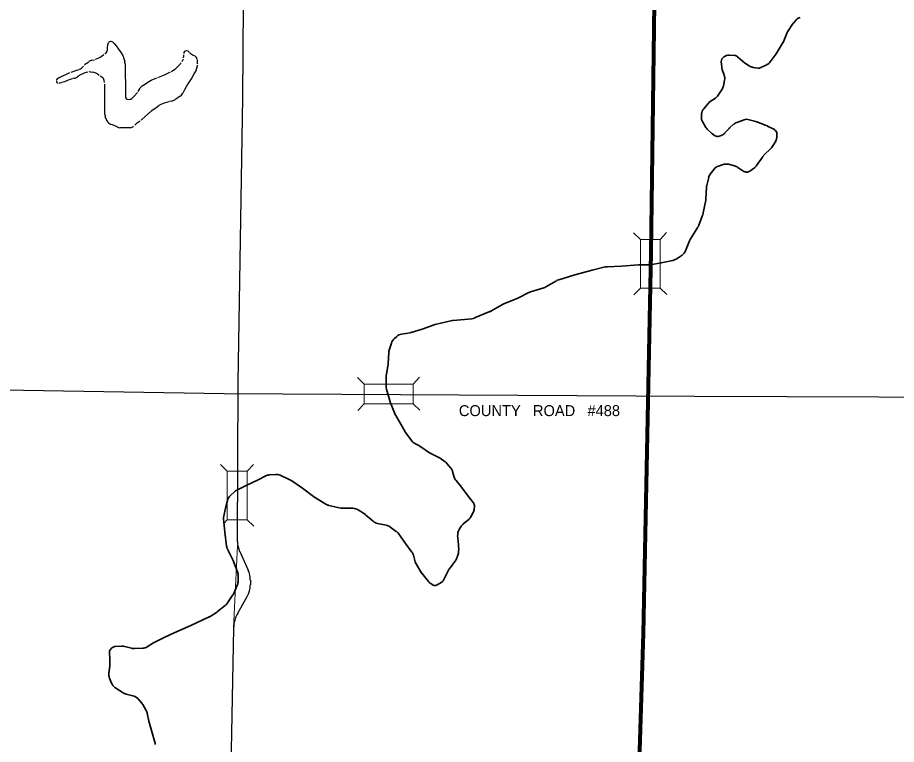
# Model space of a CAD drawing. Extents: x 291.5 to 296, y 2656.25 to 2660.19.
# Drawn here: x 292.666 to 293.73, y 2657.153 to 2658.032 of the extents above; entities that cross this region are included whole.
import ezdxf
from ezdxf.enums import TextEntityAlignment as Align

# ---------------------------------------------------------------- set-up
doc = ezdxf.new("R2010")
doc.units = 0
doc.header["$LTSCALE"] = 0.0061
doc.linetypes.add('MEDIUM_DASHED', pattern=[4.5, 3, -1.5])
for name, color, linetype, lineweight in [('11', 7, 'Continuous', 80), ('14', 7, 'Continuous', 25), ('15', 7, 'MEDIUM_DASHED', 13), ('21', 7, 'Continuous', 25), ('25', 7, 'Continuous', 35), ('49', 7, 'Continuous', 13)]:
    doc.layers.add(name, color=color, linetype=linetype, lineweight=lineweight)

msp = doc.modelspace()

# ---------------------------------------------------------------- linework, layer by layer
at = {"layer": '11'}
msp.add_lwpolyline([(293.475379, 2660.143939), (293.467803, 2659.62803), (293.454924, 2659.180682), (293.447159, 2658.768182), (293.439205, 2658.230492), (293.432765, 2657.747727), (293.423106, 2657.287121), (293.407008, 2656.77197), (293.400568, 2656.356061)], dxfattribs=at)
at = {"layer": '14'}
for p, q in [((292.934848, 2657.386174), (292.945076, 2657.363447)), ((292.947727, 2657.351705), (292.947727, 2657.345833)), ((292.932386, 2657.311553), (292.943939, 2657.331629))]:
    msp.add_line(p, q, dxfattribs=at)
for points in [[(292.932197, 2657.398106), (292.932955, 2657.59053), (292.938826, 2657.935417), (292.94053, 2658.216288), (292.943371, 2658.486742)], [(291.544318, 2657.598674), (291.925947, 2657.592235), (292.429924, 2657.585606), (292.915909, 2657.577462), (293.485417, 2657.574053), (293.932008, 2657.572348), (294.476894, 2657.557576), (294.933523, 2657.546023), (295.332197, 2657.530682)], [(292.927462, 2657.293561), (292.922159, 2657.019129), (292.918939, 2656.727652), (292.914015, 2656.356061)]]:
    msp.add_lwpolyline(points, dxfattribs=at)
for centre, radius, start, end in [((292.960626, 2657.397993), 0.028409, 179.76918, 204.42022), ((292.919242, 2657.351705), 0.028409, 0, 24.42023), ((292.919242, 2657.345762), 0.028409, 330.28226, 0), ((292.965305, 2657.292743), 0.037879, 150.28226, 178.89237)]:
    msp.add_arc(centre, radius, start, end, dxfattribs=at)
at = {"layer": '15'}
msp.add_line((292.927462, 2657.293561), (292.932197, 2657.398106), dxfattribs=at)
at = {"layer": '21'}
for p, q in [((293.411742, 2657.771591), (293.419886, 2657.763826)), ((293.451705, 2657.77197), (293.443939, 2657.763826)), ((293.419886, 2657.704735), (293.412121, 2657.696591)), ((293.443939, 2657.704735), (293.452083, 2657.69697)), ((293.085606, 2657.588826), (293.077462, 2657.596591)), ((293.152462, 2657.59697), (293.144697, 2657.588826)), ((293.085606, 2657.564773), (293.077841, 2657.556629)), ((293.152841, 2657.557008), (293.144697, 2657.564773)), ((292.911553, 2657.491288), (292.919697, 2657.483523)), ((292.951515, 2657.491667), (292.94375, 2657.483523)), ((292.919697, 2657.424432), (292.915909, 2657.420455)), ((292.94375, 2657.424432), (292.951894, 2657.416667))]:
    msp.add_line(p, q, dxfattribs=at)
at = {"layer": '21', "lineweight": 13}
for points in [[(293.443939, 2657.704735), (293.443939, 2657.763826), (293.419886, 2657.763826), (293.419886, 2657.704735)], [(293.085606, 2657.564773), (293.144697, 2657.564773), (293.144697, 2657.588826), (293.085606, 2657.588826)], [(292.94375, 2657.424432), (292.94375, 2657.483523), (292.919697, 2657.483523), (292.919697, 2657.424432)]]:
    msp.add_lwpolyline(points, close=True, dxfattribs=at)
at = {"layer": '25'}
for p, q in [((293.605114, 2658.025379), (293.60947, 2658.030303)), ((293.598674, 2658.016098), (293.604167, 2658.024053)), ((293.593561, 2658.003977), (293.597727, 2658.014015)), ((293.521023, 2657.984659), (293.524242, 2657.986174)), ((293.527273, 2657.986742), (293.53428, 2657.986174)), ((293.5375, 2657.984848), (293.543561, 2657.979356)), ((293.518371, 2657.972348), (293.517803, 2657.979167)), ((293.544886, 2657.978409), (293.551705, 2657.973864)), ((293.565909, 2657.971591), (293.573106, 2657.975189)), ((293.521402, 2657.9625), (293.518939, 2657.969318)), ((293.55625, 2657.97197), (293.5625, 2657.971023)), ((293.520455, 2657.949621), (293.52178, 2657.956439)), ((293.514015, 2657.938258), (293.518939, 2657.945644)), ((293.504545, 2657.930682), (293.510795, 2657.934848)), ((293.496591, 2657.92178), (293.502083, 2657.928409)), ((293.49375, 2657.912311), (293.493939, 2657.91553)), ((293.499242, 2657.899242), (293.495455, 2657.905492)), ((293.532765, 2657.90303), (293.527841, 2657.898674)), ((293.546591, 2657.908902), (293.536553, 2657.905303)), ((293.559659, 2657.90625), (293.549811, 2657.908902)), ((293.572348, 2657.901705), (293.560795, 2657.906061)), ((293.582197, 2657.896591), (293.573864, 2657.900947)), ((293.505492, 2657.892614), (293.500947, 2657.897159)), ((293.510417, 2657.889205), (293.507386, 2657.891098)), ((293.518371, 2657.889962), (293.51553, 2657.888826)), ((293.526894, 2657.897727), (293.522538, 2657.892992)), ((293.585227, 2657.888258), (293.585227, 2657.891477)), ((293.580303, 2657.876894), (293.583712, 2657.882576)), ((293.569129, 2657.865152), (293.578598, 2657.874621)), ((293.560606, 2657.85303), (293.567803, 2657.863447)), ((293.504545, 2657.842803), (293.509091, 2657.848674)), ((293.514394, 2657.852462), (293.520076, 2657.854356)), ((293.526515, 2657.854735), (293.533902, 2657.852841)), ((293.537879, 2657.850947), (293.542614, 2657.847538)), ((293.552462, 2657.846402), (293.557955, 2657.850379)), ((293.500189, 2657.829167), (293.502652, 2657.838636)), ((293.547727, 2657.845455), (293.548295, 2657.845265)), ((293.499242, 2657.812689), (293.499811, 2657.826894)), ((293.496023, 2657.796023), (293.499053, 2657.811174)), ((293.49072, 2657.780871), (293.495644, 2657.794129)), ((293.480303, 2657.763636), (293.489583, 2657.778788)), ((293.474621, 2657.75), (293.479356, 2657.761932)), ((293.463258, 2657.739962), (293.470455, 2657.744886)), ((293.305492, 2657.706439), (293.318561, 2657.713826)), ((293.286742, 2657.700379), (293.30322, 2657.705303)), ((293.219129, 2657.66875), (293.237689, 2657.676515)), ((293.239015, 2657.677083), (293.25303, 2657.685227)), ((293.171591, 2657.660985), (293.192045, 2657.66553)), ((293.193371, 2657.66572), (293.215909, 2657.667803)), ((293.12178, 2657.643561), (293.125, 2657.646402)), ((293.130682, 2657.649242), (293.141288, 2657.650947)), ((293.115909, 2657.629924), (293.118561, 2657.638447)), ((293.114583, 2657.613826), (293.115341, 2657.627083)), ((293.112311, 2657.598864), (293.114583, 2657.612689)), ((293.112121, 2657.585795), (293.112121, 2657.59697)), ((293.116856, 2657.567235), (293.1125, 2657.582765)), ((293.123106, 2657.551894), (293.117235, 2657.565909)), ((293.142803, 2657.520455), (293.135985, 2657.529735)), ((293.151705, 2657.514583), (293.14678, 2657.517045)), ((293.164773, 2657.505682), (293.15303, 2657.513826)), ((293.175947, 2657.5), (293.166098, 2657.504924)), ((293.183523, 2657.494886), (293.177462, 2657.499242)), ((293.19053, 2657.486932), (293.185795, 2657.492803)), ((292.970644, 2657.478977), (292.978409, 2657.479356)), ((292.983712, 2657.478409), (292.994697, 2657.473485)), ((293.194508, 2657.476136), (293.192614, 2657.482955)), ((292.923295, 2657.453598), (292.929167, 2657.459091)), ((293.026705, 2657.451136), (293.039205, 2657.443561)), ((293.042614, 2657.442045), (293.057197, 2657.438826)), ((293.059659, 2657.438447), (293.07197, 2657.438447)), ((293.07822, 2657.436742), (293.085985, 2657.431629)), ((293.087121, 2657.430682), (293.096402, 2657.422727)), ((293.214773, 2657.42822), (293.217424, 2657.433333)), ((293.21875, 2657.4375), (293.219129, 2657.440909)), ((293.101705, 2657.420265), (293.112311, 2657.417992)), ((293.205492, 2657.419508), (293.212121, 2657.425)), ((293.116667, 2657.416098), (293.124432, 2657.410606)), ((293.200379, 2657.412689), (293.20303, 2657.416856)), ((292.927083, 2657.375379), (292.920076, 2657.389205)), ((293.145076, 2657.381818), (293.147348, 2657.373864)), ((293.198106, 2657.379356), (293.199621, 2657.38428)), ((292.932197, 2657.361553), (292.927462, 2657.374242)), ((293.148485, 2657.371212), (293.154545, 2657.360985)), ((293.188636, 2657.365152), (293.196402, 2657.375568)), ((292.932955, 2657.350568), (292.932955, 2657.357576)), ((293.155492, 2657.359848), (293.163447, 2657.349811)), ((293.181439, 2657.351515), (293.1875, 2657.363447)), ((292.927652, 2657.335606), (292.932008, 2657.346212)), ((293.166288, 2657.347348), (293.169129, 2657.345455)), ((293.173106, 2657.345455), (293.179356, 2657.349053)), ((292.920265, 2657.324053), (292.926705, 2657.333712)), ((292.907576, 2657.313258), (292.917803, 2657.321402)), ((292.899053, 2657.307576), (292.906629, 2657.3125)), ((292.783712, 2657.271212), (292.791856, 2657.27178)), ((292.795644, 2657.271402), (292.803977, 2657.269129)), ((292.822727, 2657.270833), (292.830303, 2657.275568)), ((292.778788, 2657.267992), (292.780114, 2657.269508)), ((292.807576, 2657.26875), (292.817424, 2657.269318)), ((292.776326, 2657.238826), (292.777462, 2657.247348)), ((292.779545, 2657.227083), (292.777083, 2657.233144)), ((292.793561, 2657.215341), (292.783712, 2657.22178)), ((292.805492, 2657.211742), (292.797348, 2657.213636)), ((292.816098, 2657.20303), (292.811364, 2657.208333)), ((292.82178, 2657.193939), (292.817614, 2657.200947))]:
    msp.add_line(p, q, dxfattribs=at)
at = {"layer": '25', "lineweight": 25}
for p, q in [((292.767235, 2657.985227), (292.770265, 2657.987689)), ((292.771402, 2657.988447), (292.77197, 2657.988826)), ((292.749053, 2657.976705), (292.752273, 2657.978788)), ((292.755871, 2657.980492), (292.758902, 2657.98125)), ((292.760227, 2657.981818), (292.764205, 2657.983333)), ((292.794697, 2657.982765), (292.795644, 2657.979167)), ((292.858333, 2657.971402), (292.862689, 2657.975758)), ((292.883333, 2657.98125), (292.883523, 2657.976326)), ((292.883523, 2657.974432), (292.883523, 2657.973295)), ((292.716477, 2657.959659), (292.729356, 2657.96572)), ((292.757197, 2657.965909), (292.754735, 2657.966288)), ((292.764773, 2657.961932), (292.762689, 2657.963826)), ((292.852083, 2657.967045), (292.856439, 2657.969886)), ((292.714015, 2657.957955), (292.714205, 2657.958144)), ((292.734659, 2657.958712), (292.732955, 2657.958333)), ((292.74072, 2657.962121), (292.738447, 2657.960417)), ((292.767992, 2657.960038), (292.766098, 2657.961174)), ((292.771212, 2657.953598), (292.770833, 2657.956061)), ((292.811742, 2657.942803), (292.814205, 2657.946591)), ((292.852462, 2657.931061), (292.85, 2657.930682)), ((292.772727, 2657.910227), (292.772159, 2657.912121)), ((292.814205, 2657.907008), (292.80947, 2657.903598))]:
    msp.add_line(p, q, dxfattribs=at)
for points in [[(292.774621, 2657.993182), (292.774811, 2657.995265), (292.775189, 2657.999621)], [(292.782955, 2658.000758), (292.785227, 2657.998106), (292.788068, 2657.994129), (292.791288, 2657.989394), (292.793182, 2657.986174)], [(292.878409, 2657.986742), (292.880492, 2657.985795), (292.880682, 2657.985606)], [(292.796023, 2657.976515), (292.796402, 2657.938447), (292.796402, 2657.936932)], [(292.730682, 2657.966288), (292.7375, 2657.968561), (292.74053, 2657.969508)], [(292.747538, 2657.965341), (292.745833, 2657.964583), (292.742992, 2657.963258)], [(292.835606, 2657.959848), (292.84375, 2657.962879), (292.850947, 2657.966477)], [(292.882008, 2657.968561), (292.880114, 2657.965152), (292.876705, 2657.95928), (292.872159, 2657.951894), (292.868182, 2657.944886), (292.865909, 2657.94072)], [(292.732008, 2657.957955), (292.727083, 2657.95625), (292.722538, 2657.954545), (292.719318, 2657.953598)], [(292.817235, 2657.949621), (292.822348, 2657.95322), (292.827841, 2657.95625), (292.83447, 2657.95947)], [(292.771591, 2657.914962), (292.771402, 2657.920833), (292.771402, 2657.951705)], [(292.805114, 2657.935038), (292.806818, 2657.936742), (292.810985, 2657.941667)], [(292.862121, 2657.936553), (292.859848, 2657.935038), (292.85625, 2657.932765)], [(292.836742, 2657.925568), (292.833144, 2657.922727), (292.827841, 2657.918939), (292.820833, 2657.912879), (292.81553, 2657.907955)], [(292.848864, 2657.930303), (292.843371, 2657.928598), (292.840341, 2657.927462)], [(292.787121, 2657.899432), (292.782955, 2657.901515), (292.779545, 2657.902841)], [(292.802273, 2657.898864), (292.797159, 2657.898864), (292.789583, 2657.898864)]]:
    msp.add_lwpolyline(points, dxfattribs=at)
at = {"layer": '25'}
for points in [[(293.577083, 2657.978598), (293.58447, 2657.988447), (293.592803, 2658.002273)], [(293.321023, 2657.714962), (293.34053, 2657.721023), (293.361553, 2657.726705), (293.377462, 2657.730492)], [(293.379545, 2657.730682), (293.39697, 2657.731439), (293.417803, 2657.733144), (293.429735, 2657.733144)], [(293.431629, 2657.733144), (293.445265, 2657.735417), (293.459091, 2657.738258)], [(293.254545, 2657.685795), (293.271402, 2657.692803), (293.285038, 2657.699621)], [(293.142614, 2657.651326), (293.155682, 2657.655114), (293.170265, 2657.660417)], [(293.135227, 2657.530871), (293.131439, 2657.5375), (293.123864, 2657.550568)], [(292.932008, 2657.460985), (292.942614, 2657.465909), (292.957008, 2657.473106), (292.966288, 2657.477652)], [(292.996591, 2657.472538), (293.010985, 2657.462689), (293.025947, 2657.451705)], [(293.217803, 2657.445076), (293.211364, 2657.45303), (293.20322, 2657.464205), (293.19678, 2657.472159)], [(292.91553, 2657.428977), (292.917614, 2657.438447), (292.920076, 2657.448106)], [(292.918939, 2657.392803), (292.916856, 2657.40947), (292.915341, 2657.425568)], [(293.127083, 2657.407955), (293.135606, 2657.395833), (293.143371, 2657.385417)], [(293.2, 2657.388068), (293.199242, 2657.399053), (293.198674, 2657.405682)], [(292.83125, 2657.276136), (292.843561, 2657.282197), (292.855682, 2657.287879), (292.875758, 2657.29678), (292.897727, 2657.307008)], [(292.777652, 2657.248674), (292.777652, 2657.256439), (292.777083, 2657.263636)], [(292.832765, 2657.152841), (292.828977, 2657.166667), (292.825, 2657.181061), (292.822917, 2657.19072)]]:
    msp.add_lwpolyline(points, dxfattribs=at)
for centre, radius, start, end in [((293.613623, 2658.026443), 0.005682, 93.01514, 138.38887), ((293.608193, 2658.009768), 0.011364, 146.33074, 158.21412), ((293.613536, 2658.017789), 0.011364, 138.38887, 146.33074), ((293.583055, 2658.008112), 0.011364, 328.59051, 338.21413), ((293.523546, 2657.979486), 0.005682, 116.58308, 183.81107), ((293.526805, 2657.981117), 0.005682, 85.59786, 116.58304), ((293.533765, 2657.980581), 0.005682, 47.99035, 85.59786), ((293.551168, 2657.987846), 0.011364, 227.99033, 236.28911), ((293.558045, 2657.983258), 0.011364, 236.28912, 261.24706), ((293.56801, 2657.985368), 0.011364, 296.58311, 323.76766), ((293.529663, 2657.97313), 0.011364, 183.81108, 199.63956), ((293.563365, 2657.97669), 0.005682, 261.24706, 296.5831), ((293.510693, 2657.958669), 0.011364, 348.69875, 19.63956), ((293.509317, 2657.951783), 0.011364, 327.28528, 348.69874), ((293.504519, 2657.944313), 0.011364, 303.7109, 327.28528), ((293.505344, 2657.914601), 0.011364, 140.28232, 175.60473), ((293.510827, 2657.9212), 0.011364, 123.71088, 140.28233), ((293.5051, 2657.91142), 0.011364, 175.60474, 211.58738), ((293.508904, 2657.905233), 0.011364, 211.58739, 224.97746), ((293.540406, 2657.894614), 0.011364, 109.45418, 131.65591), ((293.54843, 2657.903474), 0.005682, 75.05736, 109.45419), ((293.556794, 2657.895361), 0.011364, 69.42913, 75.05736), ((293.568445, 2657.890989), 0.011364, 61.90877, 69.42914), ((293.513483, 2657.900651), 0.011364, 224.97745, 237.97431), ((293.513363, 2657.894024), 0.005682, 237.97432, 291.81697), ((293.514127, 2657.90045), 0.011364, 291.81699, 318.38887), ((293.53533, 2657.890099), 0.011364, 131.65591, 138.38887), ((293.579523, 2657.891516), 0.005682, 0, 61.90877), ((293.573841, 2657.888332), 0.011364, 329.76318, 0), ((293.570496, 2657.882592), 0.011364, 315.02255, 329.76318), ((293.577085, 2657.857033), 0.011364, 135.02256, 145.51252), ((293.518079, 2657.841764), 0.011364, 108.44848, 142.4532), ((293.523709, 2657.843643), 0.011364, 75.95315, 108.44847), ((293.531227, 2657.841762), 0.011364, 53.95115, 75.95314), ((293.549382, 2657.856658), 0.011364, 233.95117, 261.86362), ((293.549131, 2657.850954), 0.005682, 261.86362, 306.04883), ((293.551196, 2657.859485), 0.011364, 306.04882, 325.51252), ((293.513593, 2657.835928), 0.011364, 142.45321, 165.97436), ((293.511217, 2657.826418), 0.011364, 165.97436, 177.13985), ((293.487808, 2657.813343), 0.011364, 349.22399, 357.13984), ((293.484913, 2657.798128), 0.011364, 339.78977, 349.22399), ((293.480001, 2657.784786), 0.011364, 328.2607, 339.78977), ((293.489994, 2657.757738), 0.011364, 148.26069, 158.21415), ((293.464131, 2657.754265), 0.011364, 303.7109, 338.21415), ((293.456869, 2657.749421), 0.011364, 281.3186, 303.71088), ((293.380015, 2657.719362), 0.011364, 92.4915, 103.40267), ((293.429791, 2657.744447), 0.011364, 270, 279.46963), ((293.324284, 2657.704084), 0.011364, 107.11541, 120.08813), ((293.290142, 2657.68948), 0.011364, 106.94009, 116.58309), ((293.299855, 2657.716196), 0.011364, 286.94009, 300.08813), ((293.233386, 2657.686922), 0.011364, 292.67423, 300.08814), ((293.258757, 2657.675356), 0.011364, 112.26483, 120.08814), ((293.194428, 2657.654344), 0.011364, 95.53186, 102.53837), ((293.214781, 2657.679149), 0.011364, 275.53185, 292.67423), ((293.174131, 2657.64983), 0.011364, 102.53837, 110.23948), ((293.129346, 2657.635073), 0.011364, 132.00963, 162.65882), ((293.132613, 2657.638016), 0.011364, 99.46964, 132.00962), ((293.139405, 2657.66219), 0.011364, 279.46966, 286.40176), ((293.126677, 2657.626526), 0.011364, 162.65881, 176.98958), ((293.103282, 2657.614439), 0.011364, 351.03434, 356.98958), ((293.123549, 2657.597062), 0.011364, 171.03434, 180), ((293.123549, 2657.585786), 0.011364, 180, 195.24366), ((293.127779, 2657.570265), 0.011364, 195.24366, 202.81753), ((293.13363, 2657.556358), 0.011364, 202.81754, 210.44583), ((293.145106, 2657.536458), 0.011364, 209.03547, 216.23235), ((293.15191, 2657.527173), 0.011364, 216.23235, 243.41687), ((293.146639, 2657.504397), 0.011364, 55.66116, 63.41689), ((293.171217, 2657.515131), 0.011364, 235.66117, 243.41691), ((293.170873, 2657.489889), 0.011364, 54.9868, 63.4169), ((293.176947, 2657.485634), 0.011364, 39.26733, 54.98678), ((293.18171, 2657.479808), 0.011364, 15.9335, 39.26732), ((292.971347, 2657.467545), 0.011364, 93.57913, 116.5831), ((292.97913, 2657.468032), 0.011364, 66.02079, 93.57912), ((292.990119, 2657.463144), 0.011364, 55.59864, 66.02077), ((293.205479, 2657.479338), 0.011364, 195.9335, 219.78337), ((292.931059, 2657.4453), 0.011364, 132.53292, 165.97436), ((292.936909, 2657.450667), 0.011364, 115.03417, 132.53292), ((293.032605, 2657.460804), 0.011364, 233.59411, 238.55037), ((293.045077, 2657.453176), 0.011364, 238.55037, 257.18598), ((293.213457, 2657.441509), 0.005682, 354.29386, 39.78338), ((293.059715, 2657.449847), 0.011364, 257.18598, 270), ((293.071994, 2657.42712), 0.011364, 57.24425, 90), ((293.079766, 2657.42212), 0.011364, 49.0633, 57.24425), ((293.207464, 2657.438681), 0.011364, 331.4085, 354.29387), ((292.926703, 2657.42652), 0.011364, 167.91448, 185.19037), ((293.103842, 2657.431323), 0.011364, 229.0633, 258.6814), ((293.204774, 2657.433746), 0.011364, 309.82775, 331.40851), ((293.110134, 2657.406885), 0.011364, 54.44098, 78.68141), ((293.117845, 2657.401373), 0.011364, 35.19635, 54.44097), ((293.21005, 2657.406594), 0.011364, 147.54925, 184.39526), ((293.2127, 2657.410762), 0.011364, 129.82775, 147.54924), ((292.930274, 2657.394345), 0.011364, 187.42563, 206.54702), ((293.134156, 2657.378656), 0.011364, 15.93349, 36.23234), ((293.187231, 2657.38237), 0.011364, 323.15175, 344.75632), ((293.18858, 2657.387318), 0.011364, 344.7563, 3.57353), ((292.916851, 2657.370358), 0.011364, 20.21023, 26.54702), ((293.158259, 2657.377018), 0.011364, 195.9335, 210.94386), ((292.921566, 2657.357551), 0.011364, 0, 20.21023), ((293.164337, 2657.36688), 0.011364, 210.94384, 218.63782), ((293.197678, 2657.358412), 0.011364, 143.15174, 153.45299), ((292.921566, 2657.35055), 0.011364, 337.63576, 0), ((293.172306, 2657.356911), 0.011364, 218.63782, 237.97432), ((293.176403, 2657.353967), 0.005682, 300.27606, 333.45299), ((292.917217, 2657.339979), 0.011364, 326.33073, 337.63576), ((293.171142, 2657.348703), 0.003788, 237.97433, 300.27606), ((292.910773, 2657.330306), 0.011364, 308.68182, 326.33073), ((292.892864, 2657.317228), 0.011364, 294.922, 302.49162), ((292.900562, 2657.322131), 0.011364, 302.49161, 308.68182), ((292.784185, 2657.265479), 0.005682, 93.81708, 135.02249), ((292.792627, 2657.260348), 0.011364, 75.05736, 93.81708), ((292.836286, 2657.265899), 0.011364, 116.58309, 121.62765), ((292.782729, 2657.264022), 0.005682, 135.02253, 184.75991), ((292.806991, 2657.280038), 0.011364, 255.05738, 273.18232), ((292.816787, 2657.280582), 0.011364, 273.18232, 301.62765), ((292.766217, 2657.248768), 0.011364, 352.41127, 359.46746), ((292.787622, 2657.237336), 0.011364, 172.41126, 201.78584), ((292.790034, 2657.231301), 0.011364, 201.78584, 236.28914), ((292.799874, 2657.224736), 0.011364, 236.28913, 256.74942), ((292.802912, 2657.200672), 0.011364, 42.25121, 76.74943), ((292.807781, 2657.195312), 0.011364, 30.23684, 42.25122), ((292.811896, 2657.188251), 0.011364, 12.08552, 30.23683)]:
    msp.add_arc(centre, radius, start, end, dxfattribs=at)
at = {"layer": '25', "lineweight": 25}
for centre, radius, start, end in [((292.778914, 2657.99942), 0.003788, 52.56015, 175.60444), ((292.774308, 2657.993405), 0.011364, 40.58077, 52.56015), ((292.760032, 2657.993899), 0.011364, 291.81572, 309.57999), ((292.76895, 2657.993623), 0.005682, 302.92423, 355.03386), ((292.783686, 2657.980102), 0.011364, 14.02648, 32.45243), ((292.855923, 2657.986451), 0.011364, 345.38924, 3.68866), ((292.869988, 2657.98908), 0.002841, 90, 183.68871), ((292.870836, 2657.988133), 0.003788, 38.26998, 90), ((292.883061, 2657.9971), 0.011364, 218.26997, 245.54039), ((292.877578, 2657.9809), 0.005682, 4.18191, 56.29077), ((292.736832, 2657.980324), 0.011364, 289.03841, 321.65276), ((292.755559, 2657.967364), 0.011364, 124.61167, 141.65273), ((292.75864, 2657.969491), 0.011364, 104.54454, 124.61167), ((292.784608, 2657.976409), 0.011364, 0.61561, 14.02647), ((292.854575, 2657.983746), 0.011364, 315.02075, 325.63906), ((292.855614, 2657.985265), 0.011364, 325.63905, 345.38928), ((292.747334, 2657.95284), 0.011364, 112.84846, 125.33077), ((292.7521, 2657.954878), 0.011364, 95.71468, 113.64466), ((292.753276, 2657.954996), 0.011364, 82.8699, 95.71462), ((292.755745, 2657.954687), 0.011364, 52.74515, 82.86993), ((292.850259, 2657.979426), 0.011364, 302.7541, 315.02077), ((292.872163, 2657.974255), 0.011364, 330.03631, 354.80926), ((292.714778, 2657.954981), 0.001894, 176.98943, 270), ((292.715765, 2657.955709), 0.002841, 129.30989, 176.9894), ((292.721462, 2657.949358), 0.011364, 115.57611, 129.30978), ((292.715957, 2657.964451), 0.011364, 270, 286.9391), ((292.731868, 2657.969735), 0.011364, 284.04606, 305.33078), ((292.765206, 2657.955186), 0.005682, 9.77543, 60.50632), ((292.823732, 2657.940365), 0.011364, 124.89477, 146.78735), ((292.800168, 2657.936966), 0.003788, 180, 270), ((292.800908, 2657.93886), 0.005682, 270, 316.75641), ((292.850104, 2657.942257), 0.011364, 281.77661, 302.63807), ((292.855966, 2657.946041), 0.011364, 303.13034, 332.0377), ((292.843905, 2657.916762), 0.011364, 108.44739, 128.68002), ((292.783013, 2657.91544), 0.011364, 182.43519, 196.49306), ((292.783584, 2657.913511), 0.011364, 196.49302, 221.79952), ((292.783681, 2657.913402), 0.011364, 221.79952, 248.53816), ((292.789521, 2657.904625), 0.005682, 244.34279, 270), ((292.80229, 2657.904625), 0.005682, 270, 316.56891), ((292.816006, 2657.89432), 0.011364, 125.01149, 136.56891)]:
    msp.add_arc(centre, radius, start, end, dxfattribs=at)

# ---------------------------------------------------------------- texts
at = {"layer": '49'}
msp.add_text('COUNTY   ROAD   #488', height=0.01326, dxfattribs=at).set_placement((293.297727, 2657.55), align=Align.CENTER)

doc.saveas('drawing.dxf')
